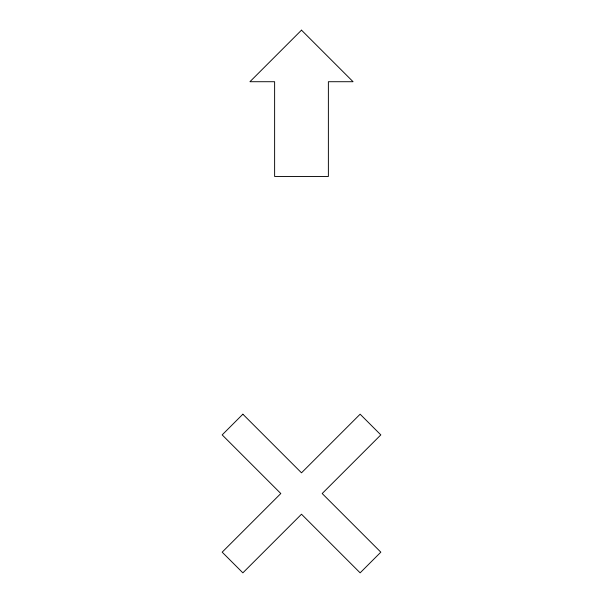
<?xml version="1.0" encoding="UTF-8"?>
<svg xmlns="http://www.w3.org/2000/svg" width="603" height="603" viewBox="0 0 603 603"><rect width="100%" height="100%" fill="white"/><g stroke="black" fill="none" stroke-linecap="round" stroke-linejoin="round"><path stroke-width="0.9" d="M301.5 30.15L249.936 81.714L274.621 81.714L274.621 176.475L328.379 176.475L328.379 81.714L353.064 81.714L301.5 30.15M242.866 414.193L222.175 434.891L280.81 493.525L222.175 552.16L242.866 572.85L301.5 514.216L360.134 572.85L380.825 552.16L322.19 493.525L380.825 434.891L360.134 414.193L301.5 472.827L242.866 414.193"/></g></svg>
